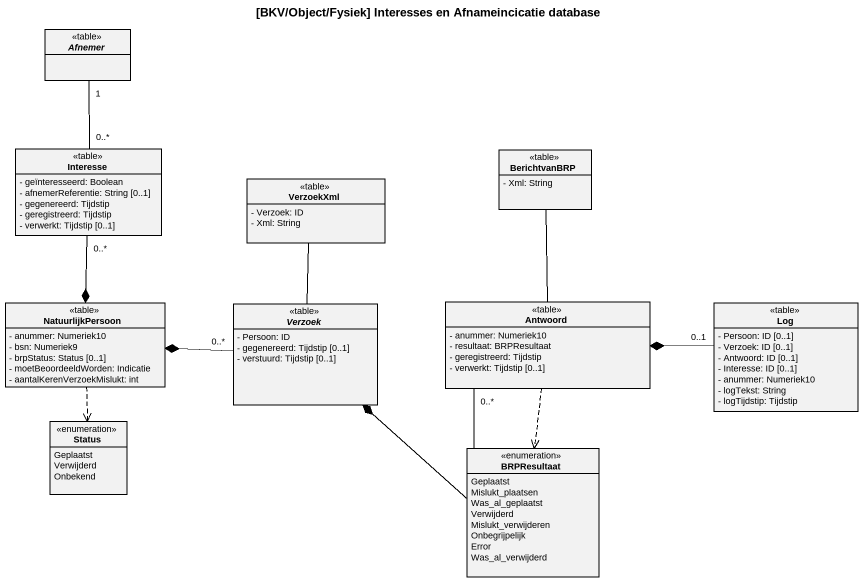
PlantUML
@startuml
title [BKV/Object/Fysiek] Interesses en Afnameincicatie database
hide circle
hide empty members
skinparam classAttributeIconSize 0
abstract class Afnemer <<table>>
class Interesse <<table>> {
  - geïnteresseerd: Boolean
  - afnemerReferentie: String [0..1]
  - gegenereerd: Tijdstip
  - geregistreerd: Tijdstip
  - verwerkt: Tijdstip [0..1]
}
class BerichtvanBRP <<table>> {
  - Xml: String
}
class VerzoekXml <<table>> {
  - Verzoek: ID
  - Xml: String
}
class NatuurlijkPersoon <<table>> {
  - anummer: Numeriek10
  - bsn: Numeriek9
  - brpStatus: Status [0..1]
  - moetBeoordeeldWorden: Indicatie
  - aantalKerenVerzoekMislukt: int
}
abstract class Verzoek <<table>> {
  - Persoon: ID
  - gegenereerd: Tijdstip [0..1]
  - verstuurd: Tijdstip [0..1]
}
class Antwoord <<table>> {
  - anummer: Numeriek10
  - resultaat: BRPResultaat
  - geregistreerd: Tijdstip
  - verwerkt: Tijdstip [0..1]
}
class Log <<table>> {
  - Persoon: ID [0..1]
  - Verzoek: ID [0..1]
  - Antwoord: ID [0..1]
  - Interesse: ID [0..1]
  - anummer: Numeriek10
  - logTekst: String
  - logTijdstip: Tijdstip
}
enum Status {
  Geplaatst
  Verwijderd
  Onbekend
}
enum BRPResultaat {
  Geplaatst
  Mislukt_plaatsen
  Was_al_geplaatst
  Verwijderd
  Mislukt_verwijderen
  Onbegrijpelijk
  Error
  Was_al_verwijderd
}
Afnemer "1" -- "0..*" Interesse
Interesse "0..*" --* NatuurlijkPersoon
BerichtvanBRP -- Antwoord
VerzoekXml -- Verzoek
NatuurlijkPersoon ..> Status
Verzoek "0..*" -left-* NatuurlijkPersoon
Antwoord "0..*" -left-* Verzoek
Antwoord ..> BRPResultaat
Log "0..1" -left-* Antwoord
@enduml
